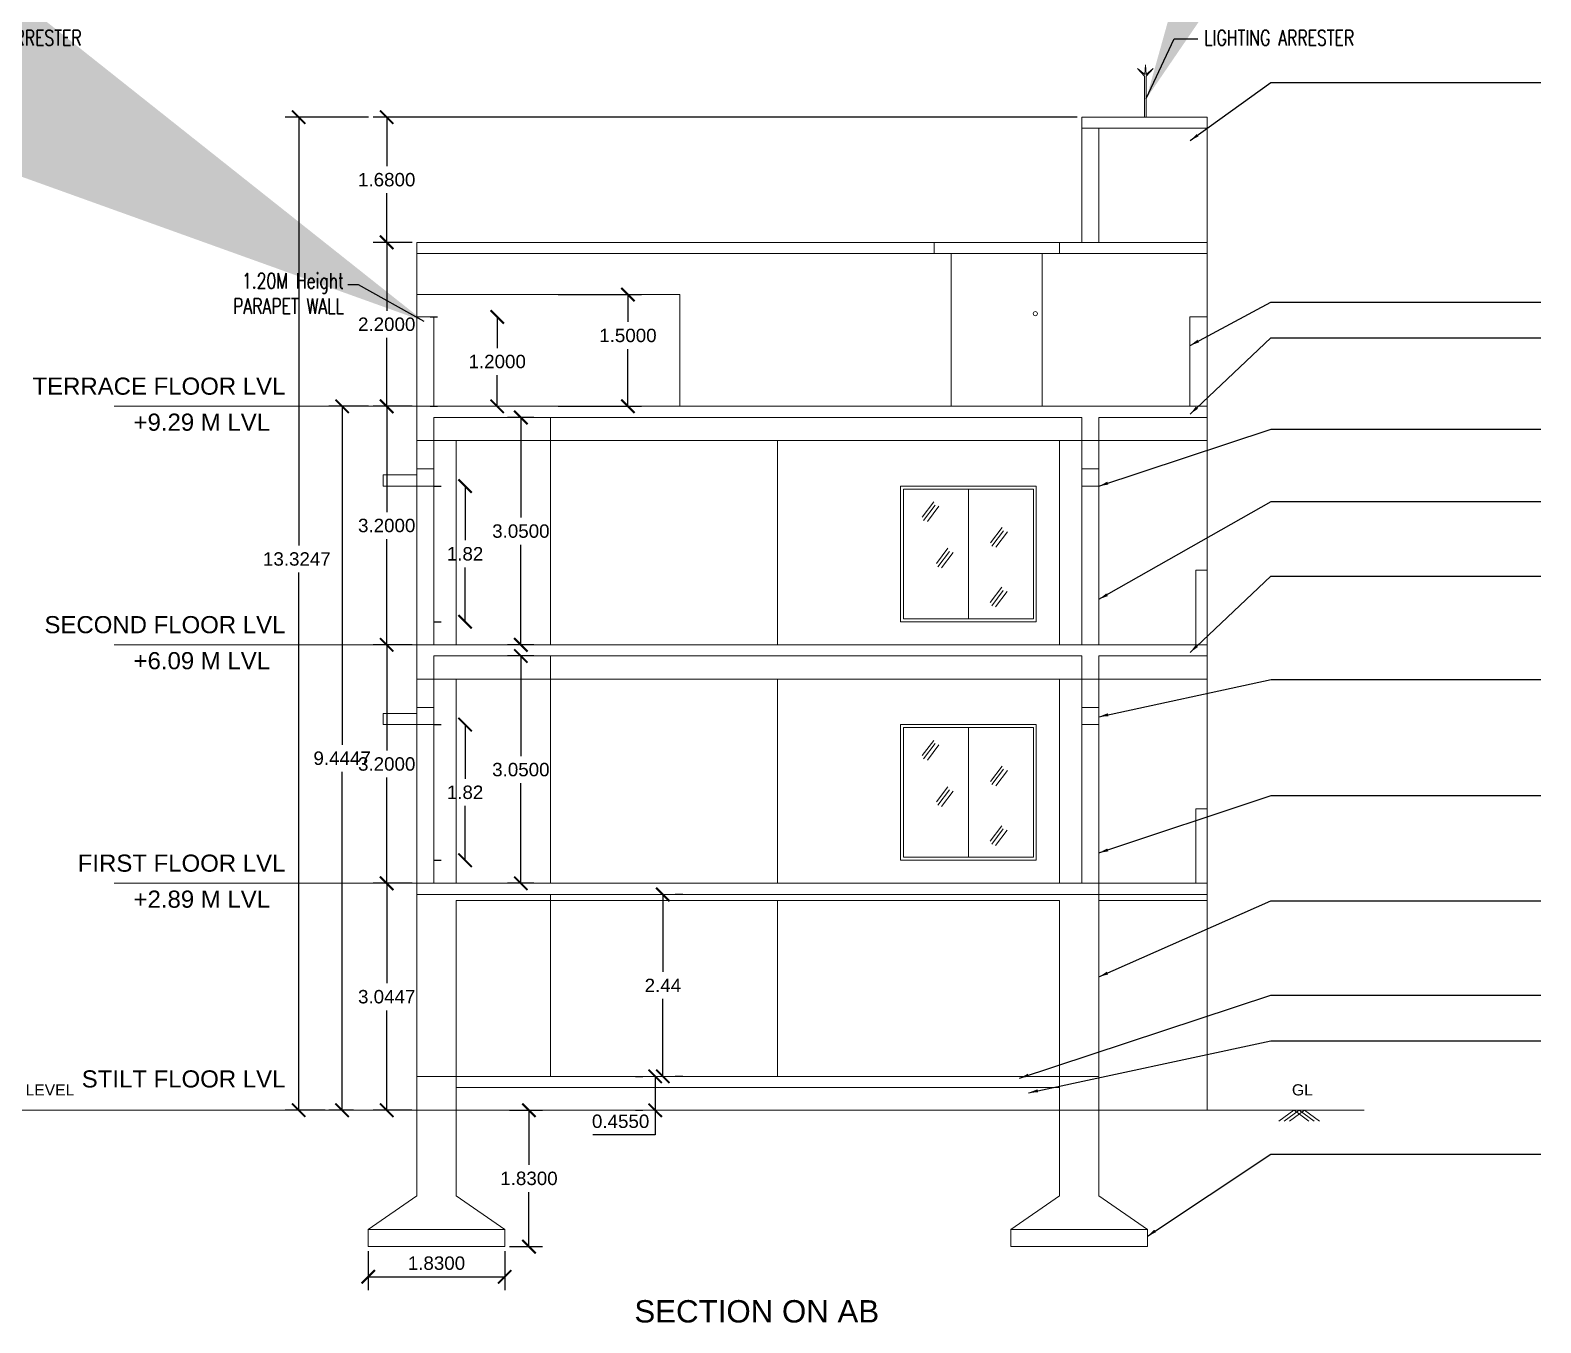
# Model space of a CAD drawing. Header units: metres. Extents: x -1559787 to -1559491, y 43492 to 43648.
# Drawn here: x -1559667.13 to -1559646.87, y 43531.28 to 43548.62 of the extents above; entities that cross this region are included whole.
import ezdxf

# ---------------------------------------------------------------- set-up
doc = ezdxf.new("R2010")
doc.units = ezdxf.units.M
doc.header["$LTSCALE"] = 750
doc.header["$MEASUREMENT"] = 0
doc.header["$PDMODE"] = 35
doc.header["$PDSIZE"] = 50
for name, pattern in [('Dashed', [0.75, 0.5, -0.25]), ('DOT2', [0.125, 0, -0.125]), ('HIDDEN', [0.375, 0.25, -0.125]), ('PHANTOM2', [1.25, 0.625, -0.125, 0.125, -0.125, 0.125, -0.125])]:
    doc.linetypes.add(name, pattern=pattern)
doc.layers.get('0').update_dxf_attribs({"lineweight": 5})
doc.layers.get('Defpoints').update_dxf_attribs({"lineweight": 0})
for name, color, linetype, lineweight in [('AR_DIM WRK', 3, 'Continuous', 13), ('AR_ELEV 6', 1, 'Continuous', 9), ('BLK_1_FLR_0__STILT_HEIGHT', 201, 'Continuous', 5), ('BLK_1_FLR_1_ROOM_1_LIGHT_VENTILATION_1', 2, 'Continuous', 5), ('BLK_1_FLR_2_ROOM_1_LIGHT_VENTILATION_1', 2, 'Continuous', 5), ('ED', 30, 'Continuous', 0), ('HATCH2', 8, 'Continuous', 5), ('LVL', 3, 'Continuous', 9), ('TEXT', 2, 'Continuous', 20), ('wall', 7, 'Continuous', 30)]:
    doc.layers.add(name, color=color, linetype=linetype, lineweight=lineweight)
for name, color, linetype in [('BLK_1_FLR_1_REGULAR_ROOM_1', 2, 'Continuous'), ('BLK_1_FLR_2_REGULAR_ROOM_1', 2, 'Continuous'), ('BLK_1_HT_OF_BLDG', 5, 'Continuous'), ('BLK_1_PARAPET_HT', 233, 'Continuous'), ('BLK_1_PLINTH_HEIGHT', 7, 'Continuous'), ('BLK_1_ROOF_WATER_TA1NK_HT', 235, 'Continuous')]:
    doc.layers.add(name, color=color, linetype=linetype)
doc.styles.add('RS1', font='romans.shx', dxfattribs={"width": 0.75})
doc.styles.get("Standard").update_dxf_attribs({"font": 'arial.ttf'})
doc.styles.add('style4', font='BOOKOS.TTF', dxfattribs={"height": 300})
doc.dimstyles.new('Aec_Arch_I$7', dxfattribs={"dimtxt": 0.2, "dimasz": 0.125, "dimexe": 0.125, "dimexo": 0.125, "dimgap": 0.0625, "dimtad": 0, "dimzin": 3, "dimdsep": 46, "dimtxsty": 'Standard', "dimcen": 0.09375, "dimdle": 0.125, "dimadec": 0, "dimazin": 0, "dimtfac": 0.75, "dimtofl": 0, "dimtmove": 2, "dimatfit": 3, "dimfxl": 0, "dimfrac": 1, "dimtolj": 1, "dimtzin": 0, "dimarcsym": 0})
doc.dimstyles.new('DIM-100', dxfattribs={"dimtxt": 200, "dimasz": 100, "dimexe": 25, "dimexo": 25, "dimgap": 35, "dimtad": 1, "dimdec": 0, "dimrnd": 5, "dimzin": 0, "dimdsep": 46, "dimtxsty": 'RS1', "dimblk": 'ARCHTICK', "dimcen": 100, "dimdle": 25, "dimclrd": 8, "dimclre": 8, "dimclrt": 4, "dimadec": 0, "dimazin": 0, "dimtfac": 0.5, "dimtdec": 0, "dimtmove": 1, "dimatfit": 0, "dimfxl": 0, "dimfrac": 1, "dimtolj": 1, "dimtzin": 0, "dimarcsym": 0})
doc.dimstyles.get("Standard").update_dxf_attribs({"dimtxt": 0.18, "dimasz": 0.18, "dimexe": 0.18, "dimexo": 0.0625, "dimgap": 0.09, "dimtad": 1, "dimtih": 1, "dimtoh": 1, "dimdec": 4, "dimzin": 0, "dimdsep": 46, "dimtxsty": 'Standard', "dimblk": 'ARCHTICK', "dimcen": 0.09, "dimadec": 0, "dimazin": 0, "dimtfac": 1, "dimtdec": 4, "dimtofl": 0, "dimtmove": 0, "dimatfit": 3, "dimldrblk": 'ARCHTICK', "dimfxl": 0, "dimtolj": 1, "dimtzin": 0, "dimarcsym": 0})

# ---------------------------------------------------------------- blocks, each defined once
blk = doc.blocks.new('_ArchTick')
at = {"color": 0, "linetype": 'ByBlock', "const_width": 0.15}
blk.add_lwpolyline([(-0.5, -0.5), (0.5, 0.5)], dxfattribs=at)
blk = doc.blocks.new('*D181')
at = {"layer": 'Defpoints', "color": 0}
for p in [(-1559661.948136996, 43537.17354754653), (-1559662.348847094, 43534.12888310804), (-1559661.948136996, 43534.12888310804)]:
    blk.add_point(p, dxfattribs=at)
at = {"layer": 'ED', "color": 0, "lineweight": -2}
for p, q in [((-1559662.010636996, 43537.17354754653), (-1559662.528847094, 43537.17354754653)), ((-1559662.348847094, 43537.17354754653), (-1559662.348847094, 43535.83317985662)), ((-1559662.348847094, 43534.12888310804), (-1559662.348847094, 43535.46925079796)), ((-1559662.010636996, 43534.12888310804), (-1559662.528847094, 43534.12888310804))]:
    blk.add_line(p, q, dxfattribs=at)
at = {"layer": 'ED', "color": 0, "lineweight": -2, "xscale": 0.18, "yscale": 0.18, "zscale": 0.18}
for p, rotation in [((-1559662.348847094, 43537.17354754653), 90), ((-1559662.348847094, 43534.12888310804), 270)]:
    blk.add_blockref('_ArchTick', p, dxfattribs=dict(at, rotation=rotation))
at = {"layer": 'ED', "color": 0, "insert": (-1559662.348847094, 43535.65121532703), "char_height": 0.18, "attachment_point": 5}
blk.add_mtext('\\A1;3.0447', dxfattribs=at)
blk = doc.blocks.new('*D182')
at = {"layer": 'Defpoints', "color": 0}
for p in [(-1559662.348847094, 43540.37354754654), (-1559661.946545557, 43540.37354754654), (-1559661.946545557, 43537.17354754653)]:
    blk.add_point(p, dxfattribs=at)
at = {"layer": 'ED', "color": 0, "lineweight": -2}
for p, q in [((-1559662.009045557, 43540.37354754654), (-1559662.528847094, 43540.37354754654)), ((-1559662.348847094, 43540.37354754654), (-1559662.348847094, 43538.95551207587)), ((-1559662.348847094, 43537.17354754653), (-1559662.348847094, 43538.5915830172)), ((-1559662.009045557, 43537.17354754653), (-1559662.528847094, 43537.17354754653))]:
    blk.add_line(p, q, dxfattribs=at)
at = {"layer": 'ED', "color": 0, "lineweight": -2, "xscale": 0.18, "yscale": 0.18, "zscale": 0.18}
for p, rotation in [((-1559662.348847094, 43540.37354754654), 90), ((-1559662.348847094, 43537.17354754653), 270)]:
    blk.add_blockref('_ArchTick', p, dxfattribs=dict(at, rotation=rotation))
at = {"layer": 'ED', "color": 0, "insert": (-1559662.348847094, 43538.77354754629), "char_height": 0.18, "attachment_point": 5}
blk.add_mtext('\\A1;3.2000', dxfattribs=at)
blk = doc.blocks.new('*D183')
at = {"layer": 'BLK_1_HT_OF_BLDG', "color": 0, "lineweight": -2}
for p, q in [((-1559662.591347094, 43543.57354754655), (-1559663.126589429, 43543.57354754655)), ((-1559662.946589429, 43543.57354754655), (-1559662.946589429, 43539.03311846509)), ((-1559662.946589429, 43534.12888310804), (-1559662.946589429, 43538.66931218949)), ((-1559662.793684877, 43534.12888310804), (-1559663.126589429, 43534.12888310804))]:
    blk.add_line(p, q, dxfattribs=at)
at = {"layer": 'Defpoints', "color": 0}
for p in [(-1559662.946589429, 43543.57354754655), (-1559662.528847094, 43543.57354754655), (-1559662.731184877, 43534.12888310804)]:
    blk.add_point(p, dxfattribs=at)
at = {"layer": 'BLK_1_HT_OF_BLDG', "color": 0, "lineweight": -2, "xscale": 0.18, "yscale": 0.18, "zscale": 0.18}
for p, rotation in [((-1559662.946589429, 43543.57354754655), 90), ((-1559662.946589429, 43534.12888310804), 270)]:
    blk.add_blockref('_ArchTick', p, dxfattribs=dict(at, rotation=rotation))
at = {"layer": 'BLK_1_HT_OF_BLDG', "color": 0, "insert": (-1559662.946589429, 43538.85121532703), "char_height": 0.18, "attachment_point": 5}
blk.add_mtext('\\A1;9.4447', dxfattribs=at)
blk = doc.blocks.new('*D184')
at = {"layer": 'Defpoints', "color": 0}
for p in [(-1559663.529420442, 43547.45354754654), (-1559662.528847094, 43547.45354754654), (-1559663.11016993, 43534.12888310804)]:
    blk.add_point(p, dxfattribs=at)
at = {"layer": 'ED', "color": 0, "lineweight": -2}
for p, q in [((-1559662.591347094, 43547.45354754654), (-1559663.709420442, 43547.45354754654)), ((-1559663.529420442, 43547.45354754654), (-1559663.529420442, 43541.70622575336)), ((-1559663.529420442, 43534.12888310804), (-1559663.529420442, 43541.34229669472)), ((-1559663.17266993, 43534.12888310804), (-1559663.709420442, 43534.12888310804))]:
    blk.add_line(p, q, dxfattribs=at)
at = {"layer": 'ED', "color": 0, "lineweight": -2, "xscale": 0.18, "yscale": 0.18, "zscale": 0.18}
for p, rotation in [((-1559663.529420442, 43547.45354754654), 90), ((-1559663.529420442, 43534.12888310804), 270)]:
    blk.add_blockref('_ArchTick', p, dxfattribs=dict(at, rotation=rotation))
at = {"layer": 'ED', "color": 0, "insert": (-1559663.553586347, 43541.5242612238), "char_height": 0.18, "attachment_point": 5}
blk.add_mtext('\\A1;13.3247', dxfattribs=at)
blk = doc.blocks.new('*D185')
at = {"layer": 'Defpoints', "color": 0}
for p in [(-1559662.348847094, 43543.57354754655), (-1559661.946545557, 43543.57354754655), (-1559661.946545557, 43540.37354754654)]:
    blk.add_point(p, dxfattribs=at)
at = {"layer": 'ED', "color": 0, "lineweight": -2}
for p, q in [((-1559662.009045557, 43543.57354754655), (-1559662.528847094, 43543.57354754655)), ((-1559662.348847094, 43543.57354754655), (-1559662.348847094, 43542.15551207587)), ((-1559662.348847094, 43540.37354754654), (-1559662.348847094, 43541.79158301721)), ((-1559662.009045557, 43540.37354754654), (-1559662.528847094, 43540.37354754654))]:
    blk.add_line(p, q, dxfattribs=at)
at = {"layer": 'ED', "color": 0, "lineweight": -2, "xscale": 0.18, "yscale": 0.18, "zscale": 0.18}
for p, rotation in [((-1559662.348847094, 43543.57354754655), 90), ((-1559662.348847094, 43540.37354754654), 270)]:
    blk.add_blockref('_ArchTick', p, dxfattribs=dict(at, rotation=rotation))
at = {"layer": 'ED', "color": 0, "insert": (-1559662.348847094, 43541.97354754629), "char_height": 0.18, "attachment_point": 5}
blk.add_mtext('\\A1;3.2000', dxfattribs=at)
blk = doc.blocks.new('*D186')
at = {"layer": 'Defpoints', "color": 0}
for p in [(-1559662.348847094, 43545.77354754654), (-1559661.946545557, 43545.77354754654), (-1559661.946545557, 43543.57354754655)]:
    blk.add_point(p, dxfattribs=at)
at = {"layer": 'ED', "color": 0, "lineweight": -2}
for p, q in [((-1559662.009045557, 43545.77354754654), (-1559662.528847094, 43545.77354754654)), ((-1559662.348847094, 43545.77354754654), (-1559662.348847094, 43544.85545068433)), ((-1559662.348847094, 43543.57354754655), (-1559662.348847094, 43544.49164440874)), ((-1559662.009045557, 43543.57354754655), (-1559662.528847094, 43543.57354754655))]:
    blk.add_line(p, q, dxfattribs=at)
at = {"layer": 'ED', "color": 0, "lineweight": -2, "xscale": 0.18, "yscale": 0.18, "zscale": 0.18}
for p, rotation in [((-1559662.348847094, 43545.77354754654), 90), ((-1559662.348847094, 43543.57354754655), 270)]:
    blk.add_blockref('_ArchTick', p, dxfattribs=dict(at, rotation=rotation))
at = {"layer": 'ED', "color": 0, "insert": (-1559662.348847094, 43544.67354754629), "char_height": 0.18, "attachment_point": 5}
blk.add_mtext('\\A1;2.2000', dxfattribs=at)
blk = doc.blocks.new('*D187')
at = {"layer": 'Defpoints', "color": 0}
for p in [(-1559662.348847094, 43547.45354754654), (-1559653.026545557, 43547.45354754654), (-1559661.946545557, 43545.77354754654)]:
    blk.add_point(p, dxfattribs=at)
at = {"layer": 'ED', "color": 0, "lineweight": -2}
for p, q in [((-1559653.089045557, 43547.45354754654), (-1559662.528847094, 43547.45354754654)), ((-1559662.348847094, 43547.45354754654), (-1559662.348847094, 43546.79545068433)), ((-1559662.348847094, 43545.77354754654), (-1559662.348847094, 43546.43164440875)), ((-1559662.009045557, 43545.77354754654), (-1559662.528847094, 43545.77354754654))]:
    blk.add_line(p, q, dxfattribs=at)
at = {"layer": 'ED', "color": 0, "lineweight": -2, "xscale": 0.18, "yscale": 0.18, "zscale": 0.18}
for p, rotation in [((-1559662.348847094, 43547.45354754654), 90), ((-1559662.348847094, 43545.77354754654), 270)]:
    blk.add_blockref('_ArchTick', p, dxfattribs=dict(at, rotation=rotation))
at = {"layer": 'ED', "color": 0, "insert": (-1559662.348847094, 43546.61354754629), "char_height": 0.18, "attachment_point": 5}
blk.add_mtext('\\A1;1.6800', dxfattribs=at)
blk = doc.blocks.new('*D188')
at = {"layer": 'BLK_1_ROOF_WATER_TA1NK_HT', "color": 0, "lineweight": -2}
for p, q in [((-1559660.051319509, 43545.07354754654), (-1559658.933704757, 43545.07354754654)), ((-1559659.113704757, 43545.07354754654), (-1559659.113704757, 43544.70545068433)), ((-1559659.113704757, 43543.57354754655), (-1559659.113704757, 43544.34164440875)), ((-1559660.051319509, 43543.57354754655), (-1559658.933704757, 43543.57354754655))]:
    blk.add_line(p, q, dxfattribs=at)
at = {"layer": 'Defpoints', "color": 0}
for p in [(-1559660.113819509, 43545.07354754654), (-1559659.113704757, 43545.07354754654), (-1559660.113819509, 43543.57354754655)]:
    blk.add_point(p, dxfattribs=at)
at = {"layer": 'BLK_1_ROOF_WATER_TA1NK_HT', "color": 0, "lineweight": -2, "xscale": 0.18, "yscale": 0.18, "zscale": 0.18}
for p, rotation in [((-1559659.113704757, 43545.07354754654), 90), ((-1559659.113704757, 43543.57354754655), 270)]:
    blk.add_blockref('_ArchTick', p, dxfattribs=dict(at, rotation=rotation))
at = {"layer": 'BLK_1_ROOF_WATER_TA1NK_HT', "color": 0, "insert": (-1559659.113704757, 43544.52354754629), "char_height": 0.18, "attachment_point": 5}
blk.add_mtext('\\A1;1.5000', dxfattribs=at)
blk = doc.blocks.new('*D189')
at = {"layer": 'BLK_1_FLR_1_REGULAR_ROOM_1', "color": 0, "lineweight": -2}
for p, q in [((-1559660.373701389, 43540.22354754653), (-1559660.729497968, 43540.22354754653)), ((-1559660.549497968, 43540.22354754653), (-1559660.549497968, 43538.88051207587)), ((-1559660.549497968, 43537.17354754653), (-1559660.549497968, 43538.51658301721)), ((-1559660.373701389, 43537.17354754653), (-1559660.729497968, 43537.17354754653))]:
    blk.add_line(p, q, dxfattribs=at)
at = {"layer": 'Defpoints', "color": 0}
for p in [(-1559660.311201389, 43540.22354754653), (-1559660.549497968, 43537.17354754653), (-1559660.311201389, 43537.17354754653)]:
    blk.add_point(p, dxfattribs=at)
at = {"layer": 'BLK_1_FLR_1_REGULAR_ROOM_1', "color": 0, "lineweight": -2, "xscale": 0.18, "yscale": 0.18, "zscale": 0.18}
for p, rotation in [((-1559660.549497968, 43540.22354754653), 90), ((-1559660.549497968, 43537.17354754653), 270)]:
    blk.add_blockref('_ArchTick', p, dxfattribs=dict(at, rotation=rotation))
at = {"layer": 'BLK_1_FLR_1_REGULAR_ROOM_1', "color": 0, "insert": (-1559660.549497968, 43538.69854754628), "char_height": 0.18, "attachment_point": 5}
blk.add_mtext('\\A1;3.0500', dxfattribs=at)
blk = doc.blocks.new('*D190')
at = {"layer": 'BLK_1_FLR_2_REGULAR_ROOM_1', "color": 0, "lineweight": -2}
for p, q in [((-1559660.373701389, 43543.42354754653), (-1559660.729497968, 43543.42354754653)), ((-1559660.549497968, 43543.42354754653), (-1559660.549497968, 43542.08051207587)), ((-1559660.549497968, 43540.37354754654), (-1559660.549497968, 43541.7165830172)), ((-1559660.373701389, 43540.37354754654), (-1559660.729497968, 43540.37354754654))]:
    blk.add_line(p, q, dxfattribs=at)
at = {"layer": 'Defpoints', "color": 0}
for p in [(-1559660.311201389, 43543.42354754653), (-1559660.549497968, 43540.37354754654), (-1559660.311201389, 43540.37354754654)]:
    blk.add_point(p, dxfattribs=at)
at = {"layer": 'BLK_1_FLR_2_REGULAR_ROOM_1', "color": 0, "lineweight": -2, "xscale": 0.18, "yscale": 0.18, "zscale": 0.18}
for p, rotation in [((-1559660.549497968, 43543.42354754653), 90), ((-1559660.549497968, 43540.37354754654), 270)]:
    blk.add_blockref('_ArchTick', p, dxfattribs=dict(at, rotation=rotation))
at = {"layer": 'BLK_1_FLR_2_REGULAR_ROOM_1', "color": 0, "insert": (-1559660.549497968, 43541.89854754626), "char_height": 0.18, "attachment_point": 5}
blk.add_mtext('\\A1;3.0500', dxfattribs=at)
blk = doc.blocks.new('*D191')
at = {"layer": 'BLK_1_PARAPET_HT', "color": 0, "linetype": 'DOT2', "lineweight": -2}
for p, q in [((-1559661.766697647, 43544.77354754654), (-1559660.686824681, 43544.77354754654)), ((-1559661.766697647, 43543.57354754655), (-1559660.686824681, 43543.57354754655))]:
    blk.add_line(p, q, dxfattribs=at)
at = {"layer": 'BLK_1_PARAPET_HT', "color": 0, "linetype": 'PHANTOM2', "lineweight": -2}
for p, q in [((-1559660.866824681, 43544.77354754654), (-1559660.866824681, 43544.35545068431)), ((-1559660.866824681, 43543.57354754655), (-1559660.866824681, 43543.99164440875))]:
    blk.add_line(p, q, dxfattribs=at)
at = {"layer": 'Defpoints', "color": 0}
for p in [(-1559661.829197647, 43544.77354754654), (-1559660.866824681, 43544.77354754654), (-1559661.829197647, 43543.57354754655)]:
    blk.add_point(p, dxfattribs=at)
at = {"layer": 'BLK_1_PARAPET_HT', "color": 0, "lineweight": -2, "xscale": 0.18, "yscale": 0.18, "zscale": 0.18}
for p, rotation in [((-1559660.866824681, 43544.77354754654), 90), ((-1559660.866824681, 43543.57354754655), 270)]:
    blk.add_blockref('_ArchTick', p, dxfattribs=dict(at, rotation=rotation))
at = {"layer": 'BLK_1_PARAPET_HT', "color": 0, "insert": (-1559660.866824681, 43544.17354754628), "char_height": 0.18, "attachment_point": 5}
blk.add_mtext('\\A1;1.2000', dxfattribs=at)
blk = doc.blocks.new('*D192')
at = {"layer": 'Defpoints', "color": 0}
for p in [(-1559662.596545557, 43532.29854754655), (-1559660.766545557, 43532.29854754655), (-1559660.766545557, 43531.89421752785)]:
    blk.add_point(p, dxfattribs=at)
at = {"layer": 'ED', "color": 0, "lineweight": -2}
for p, q in [((-1559662.596545557, 43532.23604754655), (-1559662.596545557, 43531.71421752785)), ((-1559660.766545557, 43532.23604754655), (-1559660.766545557, 43531.71421752785)), ((-1559662.596545557, 43531.89421752785), (-1559660.766545557, 43531.89421752785))]:
    blk.add_line(p, q, dxfattribs=at)
at = {"layer": 'ED', "color": 0, "lineweight": -2, "xscale": 0.18, "yscale": 0.18, "zscale": 0.18, "rotation": 180}
blk.add_blockref('_ArchTick', (-1559662.596545557, 43531.89421752785), dxfattribs=at)
at = {"layer": 'ED', "color": 0, "lineweight": -2, "xscale": 0.18, "yscale": 0.18, "zscale": 0.18}
blk.add_blockref('_ArchTick', (-1559660.766545557, 43531.89421752785), dxfattribs=at)
at = {"layer": 'ED', "color": 0, "insert": (-1559661.681545557, 43532.07618205717), "char_height": 0.18, "attachment_point": 5}
blk.add_mtext('\\A1;1.8300', dxfattribs=at)
blk = doc.blocks.new('*D193')
at = {"layer": 'Defpoints', "color": 0}
for p in [(-1559660.766545557, 43534.12854754655), (-1559660.440817705, 43534.12854754655), (-1559660.766545557, 43532.29854754655)]:
    blk.add_point(p, dxfattribs=at)
at = {"layer": 'ED', "color": 0, "lineweight": -2}
for p, q in [((-1559660.704045557, 43534.12854754655), (-1559660.260817706, 43534.12854754655)), ((-1559660.440817705, 43534.12854754655), (-1559660.440817705, 43533.39551207588)), ((-1559660.440817705, 43532.29854754655), (-1559660.440817705, 43533.03158301722)), ((-1559660.704045557, 43532.29854754655), (-1559660.260817706, 43532.29854754655))]:
    blk.add_line(p, q, dxfattribs=at)
at = {"layer": 'ED', "color": 0, "lineweight": -2, "xscale": 0.18, "yscale": 0.18, "zscale": 0.18}
for p, rotation in [((-1559660.440817705, 43534.12854754655), 90), ((-1559660.440817705, 43532.29854754655), 270)]:
    blk.add_blockref('_ArchTick', p, dxfattribs=dict(at, rotation=rotation))
at = {"layer": 'ED', "color": 0, "insert": (-1559660.440817705, 43533.21354754627), "char_height": 0.18, "attachment_point": 5}
blk.add_mtext('\\A1;1.8300', dxfattribs=at)
blk = doc.blocks.new('*D195')
at = {"layer": 'BLK_1_PLINTH_HEIGHT', "color": 0, "linetype": 'DOT2', "lineweight": -2}
for p, q in [((-1559659.012159406, 43534.58354754654), (-1559658.568395238, 43534.58354754654)), ((-1559659.012159406, 43534.12854754655), (-1559658.568395238, 43534.12854754655))]:
    blk.add_line(p, q, dxfattribs=at)
at = {"layer": 'BLK_1_PLINTH_HEIGHT', "color": 0, "linetype": 'PHANTOM2', "lineweight": -2}
for p, q in [((-1559658.748395238, 43534.58354754654), (-1559658.748395238, 43534.12854754655)), ((-1559658.748395238, 43534.12854754655), (-1559658.748395238, 43533.79777674722)), ((-1559658.748395238, 43533.79777674722), (-1559659.585039167, 43533.79777674722))]:
    blk.add_line(p, q, dxfattribs=at)
at = {"layer": 'Defpoints', "color": 0}
for p in [(-1559659.074659406, 43534.58354754654), (-1559659.074659406, 43534.12854754655), (-1559658.748395238, 43534.12854754655)]:
    blk.add_point(p, dxfattribs=at)
at = {"layer": 'BLK_1_PLINTH_HEIGHT', "color": 0, "lineweight": -2, "xscale": 0.18, "yscale": 0.18, "zscale": 0.18}
for p, rotation in [((-1559658.748395238, 43534.58354754654), 90), ((-1559658.748395238, 43534.12854754655), 270)]:
    blk.add_blockref('_ArchTick', p, dxfattribs=dict(at, rotation=rotation))
at = {"layer": 'BLK_1_PLINTH_HEIGHT', "color": 0, "insert": (-1559659.211717202, 43533.97967988475), "char_height": 0.18, "attachment_point": 5}
blk.add_mtext('\\A1;0.4550', dxfattribs=at)
blk = doc.blocks.new('*D236')
at = {"layer": 'BLK_1_FLR_1_ROOM_1_LIGHT_VENTILATION_1', "color": 0, "linetype": 'DOT2', "lineweight": -2}
for p, q in [((-1559661.719323474, 43539.30354754654), (-1559661.117944646, 43539.30354754654)), ((-1559661.719323474, 43537.48354754653), (-1559661.117944646, 43537.48354754653))]:
    blk.add_line(p, q, dxfattribs=at)
at = {"layer": 'BLK_1_FLR_1_ROOM_1_LIGHT_VENTILATION_1', "color": 0, "linetype": 'PHANTOM2', "lineweight": -2}
for p, q in [((-1559661.297944646, 43539.30354754654), (-1559661.297944646, 43538.57545068433)), ((-1559661.297944646, 43537.48354754653), (-1559661.297944646, 43538.21164440875))]:
    blk.add_line(p, q, dxfattribs=at)
at = {"layer": 'Defpoints', "color": 0}
for p in [(-1559661.781823474, 43539.30354754654), (-1559661.781823474, 43537.48354754653), (-1559661.297944646, 43537.48354754653)]:
    blk.add_point(p, dxfattribs=at)
at = {"layer": 'BLK_1_FLR_1_ROOM_1_LIGHT_VENTILATION_1', "color": 0, "lineweight": -2, "xscale": 0.18, "yscale": 0.18, "zscale": 0.18}
for p, rotation in [((-1559661.297944646, 43539.30354754654), 90), ((-1559661.297944646, 43537.48354754653), 270)]:
    blk.add_blockref('_ArchTick', p, dxfattribs=dict(at, rotation=rotation))
at = {"layer": 'BLK_1_FLR_1_ROOM_1_LIGHT_VENTILATION_1', "color": 0, "insert": (-1559661.297944646, 43538.39354754629), "char_height": 0.18, "attachment_point": 5}
blk.add_mtext('\\A1;1.82', dxfattribs=at)
blk = doc.blocks.new('*D237')
at = {"layer": 'BLK_1_FLR_2_ROOM_1_LIGHT_VENTILATION_1', "color": 0, "linetype": 'DOT2', "lineweight": -2}
for p, q in [((-1559661.719323474, 43542.50354754655), (-1559661.117944646, 43542.50354754655)), ((-1559661.719323474, 43540.68354754653), (-1559661.117944646, 43540.68354754653))]:
    blk.add_line(p, q, dxfattribs=at)
at = {"layer": 'BLK_1_FLR_2_ROOM_1_LIGHT_VENTILATION_1', "color": 0, "linetype": 'PHANTOM2', "lineweight": -2}
for p, q in [((-1559661.297944646, 43542.50354754655), (-1559661.297944646, 43541.77545068433)), ((-1559661.297944646, 43540.68354754653), (-1559661.297944646, 43541.41164440876))]:
    blk.add_line(p, q, dxfattribs=at)
at = {"layer": 'Defpoints', "color": 0}
for p in [(-1559661.781823474, 43542.50354754655), (-1559661.781823474, 43540.68354754653), (-1559661.297944646, 43540.68354754653)]:
    blk.add_point(p, dxfattribs=at)
at = {"layer": 'BLK_1_FLR_2_ROOM_1_LIGHT_VENTILATION_1', "color": 0, "lineweight": -2, "xscale": 0.18, "yscale": 0.18, "zscale": 0.18}
for p, rotation in [((-1559661.297944646, 43542.50354754655), 90), ((-1559661.297944646, 43540.68354754653), 270)]:
    blk.add_blockref('_ArchTick', p, dxfattribs=dict(at, rotation=rotation))
at = {"layer": 'BLK_1_FLR_2_ROOM_1_LIGHT_VENTILATION_1', "color": 0, "insert": (-1559661.297944646, 43541.5935475463), "char_height": 0.18, "attachment_point": 5}
blk.add_mtext('\\A1;1.82', dxfattribs=at)
blk = doc.blocks.new('*D238')
at = {"layer": 'BLK_1_FLR_0__STILT_HEIGHT', "color": 0, "linetype": 'DOT2', "lineweight": -2}
for p, q in [((-1559658.378995709, 43537.02354754655), (-1559658.825018148, 43537.02354754655)), ((-1559658.378995709, 43534.58354754654), (-1559658.825018148, 43534.58354754654))]:
    blk.add_line(p, q, dxfattribs=at)
at = {"layer": 'BLK_1_FLR_0__STILT_HEIGHT', "color": 0, "linetype": 'PHANTOM2', "lineweight": -2}
for p, q in [((-1559658.645018148, 43537.02354754655), (-1559658.645018148, 43535.98391589578)), ((-1559658.645018148, 43534.58354754654), (-1559658.645018148, 43535.62317919728))]:
    blk.add_line(p, q, dxfattribs=at)
at = {"layer": 'Defpoints', "color": 0}
for p in [(-1559658.316495709, 43537.02354754655), (-1559658.645018148, 43534.58354754654), (-1559658.316495709, 43534.58354754654)]:
    blk.add_point(p, dxfattribs=at)
at = {"layer": 'BLK_1_FLR_0__STILT_HEIGHT', "color": 0, "lineweight": -2, "xscale": 0.18, "yscale": 0.18, "zscale": 0.18}
for p, rotation in [((-1559658.645018148, 43537.02354754655), 90), ((-1559658.645018148, 43534.58354754654), 270)]:
    blk.add_blockref('_ArchTick', p, dxfattribs=dict(at, rotation=rotation))
at = {"layer": 'BLK_1_FLR_0__STILT_HEIGHT', "color": 0, "insert": (-1559658.645018148, 43535.80354754629), "char_height": 0.18, "attachment_point": 5}
blk.add_mtext('\\A1;2.44', dxfattribs=at)

msp = doc.modelspace()

# ---------------------------------------------------------------- linework, layer by layer
for p, q in [((-1559653.026545557, 43547.30354754654), (-1559653.026545557, 43547.45354754654)), ((-1559653.026545557, 43547.45354754654), (-1559651.346545557, 43547.45354754654)), ((-1559651.346545557, 43547.45354754654), (-1559651.346545557, 43547.30354754654)), ((-1559651.346545557, 43547.30354754654), (-1559653.026545557, 43547.30354754654)), ((-1559653.026545557, 43545.77354754654), (-1559653.026545557, 43547.30354754654)), ((-1559652.796545557, 43547.30354754654), (-1559652.796545557, 43545.77354754654)), ((-1559651.346545557, 43545.77354754654), (-1559651.346545557, 43547.30354754654)), ((-1559661.946545557, 43534.12854754655), (-1559661.946545557, 43545.77354754654)), ((-1559661.946545557, 43545.77354754654), (-1559651.346545557, 43545.77354754654)), ((-1559661.946545557, 43545.62354754654), (-1559651.346545557, 43545.62354754654)), ((-1559655.006545556, 43545.62354754654), (-1559655.006545556, 43545.77354754654)), ((-1559654.776545556, 43543.57354754655), (-1559654.776545556, 43545.62354754654)), ((-1559654.776545556, 43545.62354754654), (-1559653.556545557, 43545.62354754654)), ((-1559653.556545557, 43545.62354754654), (-1559653.556545557, 43543.57354754655)), ((-1559653.326545556, 43545.62354754654), (-1559653.326545556, 43545.77354754654)), ((-1559651.346545557, 43534.12854754655), (-1559651.346545557, 43545.77354754654)), ((-1559658.416545557, 43545.07354754654), (-1559661.946545557, 43545.07354754654)), ((-1559658.416545557, 43543.57354754655), (-1559658.416545557, 43545.07354754654)), ((-1559661.716545557, 43544.77354754655), (-1559661.946545557, 43544.77354754655)), ((-1559661.716545557, 43543.57354754655), (-1559661.716545557, 43544.77354754655)), ((-1559651.346545557, 43544.77354754655), (-1559651.576545557, 43544.77354754655)), ((-1559651.576545557, 43544.77354754655), (-1559651.576545557, 43543.57354754655)), ((-1559661.946545557, 43543.57354754655), (-1559651.346545557, 43543.57354754655)), ((-1559661.716545557, 43540.37354754654), (-1559661.716545557, 43543.42354754654)), ((-1559661.716545557, 43543.42354754654), (-1559653.026545557, 43543.42354754654)), ((-1559653.026545557, 43540.37354754654), (-1559653.026545557, 43543.42354754654)), ((-1559652.796545557, 43540.37354754654), (-1559652.796545557, 43543.42354754654)), ((-1559652.796545557, 43543.42354754654), (-1559651.346545557, 43543.42354754654)), ((-1559661.946545557, 43543.11354754655), (-1559651.346545557, 43543.11354754655)), ((-1559661.416545557, 43540.37354754654), (-1559661.416545557, 43543.11354754655)), ((-1559657.106545557, 43540.37354754654), (-1559657.106545557, 43543.11354754655)), ((-1559653.326545556, 43540.37354754654), (-1559653.326545556, 43543.11354754655)), ((-1559662.396545557, 43542.50354754655), (-1559662.396545557, 43542.65354754654)), ((-1559662.396545557, 43542.65354754654), (-1559661.946545557, 43542.65354754654)), ((-1559661.946545557, 43542.73354754654), (-1559661.716545557, 43542.73354754654)), ((-1559653.026545557, 43542.73354754654), (-1559652.796545557, 43542.73354754654)), ((-1559661.946545557, 43542.50354754655), (-1559662.396545557, 43542.50354754655)), ((-1559661.946545557, 43542.50354754655), (-1559661.716545557, 43542.50354754655)), ((-1559654.546545557, 43542.46354754653), (-1559654.546545557, 43540.72354754655)), ((-1559653.026545557, 43542.50354754655), (-1559652.796545557, 43542.50354754655)), ((-1559655.167655199, 43542.08654853582), (-1559655.012162556, 43542.29167240676)), ((-1559655.148140891, 43542.04364037848), (-1559654.992648248, 43542.24876424943)), ((-1559655.097399896, 43542.02803692814), (-1559654.941907252, 43542.23316079906)), ((-1559654.250864566, 43541.74161646056), (-1559654.095371923, 43541.94674033148)), ((-1559654.231350259, 43541.69870830324), (-1559654.075857616, 43541.90383217416)), ((-1559654.180609263, 43541.68310485286), (-1559654.02511662, 43541.88822872377)), ((-1559654.976845275, 43541.46466453483), (-1559654.821352632, 43541.66978840576)), ((-1559654.957330968, 43541.42175637752), (-1559654.801838325, 43541.62688024844)), ((-1559654.906589972, 43541.40615292715), (-1559654.751097329, 43541.61127679805)), ((-1559651.346545557, 43541.37354754654), (-1559651.496545557, 43541.37354754654)), ((-1559651.496545557, 43541.37354754654), (-1559651.496545557, 43540.37354754654)), ((-1559651.346545557, 43540.37354754654), (-1559651.346545557, 43541.37354754654)), ((-1559654.254094033, 43540.94054575807), (-1559654.09860139, 43541.14566962902)), ((-1559654.234579725, 43540.89763760076), (-1559654.079087082, 43541.10276147168)), ((-1559654.18383873, 43540.88203415039), (-1559654.028346087, 43541.08715802132)), ((-1559661.946545557, 43540.37354754654), (-1559651.346545557, 43540.37354754654)), ((-1559661.716545557, 43537.17354754653), (-1559661.716545557, 43540.22354754655)), ((-1559661.716545557, 43540.22354754655), (-1559653.026545557, 43540.22354754655)), ((-1559653.026545557, 43537.17354754653), (-1559653.026545557, 43540.22354754655)), ((-1559652.796545557, 43534.12854754655), (-1559652.796545557, 43540.22354754655)), ((-1559652.796545557, 43540.22354754655), (-1559651.346545557, 43540.22354754655)), ((-1559661.946545557, 43539.91354754652), (-1559651.346545557, 43539.91354754652)), ((-1559661.416545557, 43537.17354754653), (-1559661.416545557, 43539.91354754652)), ((-1559657.106545557, 43537.17354754653), (-1559657.106545557, 43539.91354754652)), ((-1559653.326545556, 43537.17354754653), (-1559653.326545556, 43539.91354754652)), ((-1559661.946545557, 43539.53354754653), (-1559661.716545557, 43539.53354754653)), ((-1559653.026545557, 43539.53354754653), (-1559652.796545557, 43539.53354754653)), ((-1559662.396545557, 43539.30354754654), (-1559662.396545557, 43539.45354754653)), ((-1559662.396545557, 43539.45354754653), (-1559661.946545557, 43539.45354754653)), ((-1559661.946545557, 43539.30354754654), (-1559662.396545557, 43539.30354754654)), ((-1559661.946545557, 43539.30354754654), (-1559661.716545557, 43539.30354754654)), ((-1559654.546545557, 43539.26354754655), (-1559654.546545557, 43537.52354754655)), ((-1559653.026545557, 43539.30354754654), (-1559652.796545557, 43539.30354754654)), ((-1559655.167655199, 43538.88654853583), (-1559655.012162556, 43539.09167240676)), ((-1559655.148140891, 43538.84364037851), (-1559654.992648248, 43539.04876424943)), ((-1559655.097399896, 43538.82803692814), (-1559654.941907252, 43539.03316079906)), ((-1559654.250864566, 43538.54161646056), (-1559654.095371923, 43538.74674033148)), ((-1559654.231350259, 43538.49870830323), (-1559654.075857616, 43538.70383217417)), ((-1559654.180609263, 43538.48310485287), (-1559654.02511662, 43538.6882287238)), ((-1559654.976845275, 43538.26466453485), (-1559654.821352632, 43538.46978840577)), ((-1559654.957330968, 43538.22175637752), (-1559654.801838325, 43538.42688024845)), ((-1559654.906589972, 43538.20615292714), (-1559654.751097329, 43538.41127679808)), ((-1559651.346545557, 43538.17354754655), (-1559651.496545557, 43538.17354754655)), ((-1559651.496545557, 43538.17354754655), (-1559651.496545557, 43537.17354754653)), ((-1559651.346545557, 43537.17354754653), (-1559651.346545557, 43538.17354754655)), ((-1559654.254094033, 43537.74054575808), (-1559654.09860139, 43537.94566962902)), ((-1559654.234579725, 43537.69763760077), (-1559654.079087082, 43537.90276147169)), ((-1559654.18383873, 43537.68203415038), (-1559654.028346087, 43537.88715802132)), ((-1559661.946545557, 43537.17354754653), (-1559651.346545557, 43537.17354754653)), ((-1559661.946545557, 43537.02354754655), (-1559651.346545557, 43537.02354754655)), ((-1559661.416545557, 43534.58354754654), (-1559661.416545557, 43536.94354754654)), ((-1559661.416545557, 43536.94354754654), (-1559653.326545556, 43536.94354754654)), ((-1559657.106545557, 43534.58354754654), (-1559657.106545557, 43536.94354754654)), ((-1559653.326545556, 43534.58354754654), (-1559653.326545556, 43536.94354754654)), ((-1559652.796545557, 43536.94354754654), (-1559651.346545557, 43536.94354754654)), ((-1559661.946545557, 43534.58354754654), (-1559652.796545557, 43534.58354754654)), ((-1559661.416545557, 43534.43354754655), (-1559653.326545556, 43534.43354754655)), ((-1559681.350277061, 43534.12854754655), (-1559666.306967411, 43534.12854754655)), ((-1559668.864145166, 43534.12854754655), (-1559649.240017473, 43534.12854754655)), ((-1559650.181792649, 43534.12854754655), (-1559650.382567524, 43533.98252278681)), ((-1559650.110582723, 43534.12854754655), (-1559650.311357598, 43533.98252278681)), ((-1559650.040555129, 43534.12854754655), (-1559650.241330003, 43533.98252278681)), ((-1559650.180610318, 43534.12854754655), (-1559649.979835443, 43533.98252278681)), ((-1559650.110582723, 43534.12854754655), (-1559649.909807848, 43533.98252278681)), ((-1559650.039372797, 43534.12854754655), (-1559649.838597922, 43533.98252278681))]:
    msp.add_line(p, q)
at = {"linetype": 'HIDDEN'}
for p, q in [((-1559661.416545557, 43534.58354754654), (-1559661.416545557, 43532.97854754655)), ((-1559653.326545556, 43534.58354754654), (-1559653.326545556, 43532.97854754655)), ((-1559661.946545557, 43534.12854754655), (-1559661.946545557, 43532.97854754655)), ((-1559652.796545557, 43534.12854754655), (-1559652.796545557, 43532.97854754655)), ((-1559662.596545557, 43532.52854754654), (-1559661.946545557, 43532.97854754655)), ((-1559660.766545557, 43532.52854754654), (-1559661.416545557, 43532.97854754655)), ((-1559653.976545557, 43532.52854754654), (-1559653.326545556, 43532.97854754655)), ((-1559652.146545557, 43532.52854754654), (-1559652.796545557, 43532.97854754655)), ((-1559662.596545557, 43532.52854754654), (-1559660.766545557, 43532.52854754654)), ((-1559662.596545557, 43532.29854754655), (-1559662.596545557, 43532.52854754654)), ((-1559660.766545557, 43532.29854754655), (-1559660.766545557, 43532.52854754654)), ((-1559652.146545557, 43532.52854754654), (-1559653.976545557, 43532.52854754654)), ((-1559653.976545557, 43532.29854754655), (-1559653.976545557, 43532.52854754654)), ((-1559652.146545557, 43532.29854754655), (-1559652.146545557, 43532.52854754654)), ((-1559662.596545557, 43532.29854754655), (-1559660.766545557, 43532.29854754655)), ((-1559652.146545557, 43532.29854754655), (-1559653.976545557, 43532.29854754655))]:
    msp.add_line(p, q, dxfattribs=at)
for points in [[(-1559655.456545557, 43540.68354754653), (-1559653.636545556, 43540.68354754653), (-1559653.636545556, 43542.50354754655), (-1559655.456545557, 43542.50354754655)], [(-1559655.416545556, 43540.72354754655), (-1559653.676545557, 43540.72354754655), (-1559653.676545557, 43542.46354754653), (-1559655.416545556, 43542.46354754653)], [(-1559655.456545557, 43537.48354754653), (-1559653.636545556, 43537.48354754653), (-1559653.636545556, 43539.30354754654), (-1559655.456545557, 43539.30354754654)], [(-1559655.416545556, 43537.52354754655), (-1559653.676545557, 43537.52354754655), (-1559653.676545557, 43539.26354754655), (-1559655.416545556, 43539.26354754655)]]:
    msp.add_lwpolyline(points, close=True)
msp.add_circle((-1559653.650402769, 43544.81722408038), 0.0276650186833649)
at = {"layer": 'AR_DIM WRK'}
for p, q in [((-1559652.186545557, 43548.00240845431), (-1559652.278823522, 43548.1060834413)), ((-1559652.183026451, 43548.0255213709), (-1559652.278823522, 43548.1060834413)), ((-1559652.174045557, 43548.15354754649), (-1559652.183026451, 43548.0255213709)), ((-1559652.174045557, 43548.15354754649), (-1559652.165064663, 43548.0255213709)), ((-1559652.165064663, 43548.0255213709), (-1559652.069267593, 43548.1060834413)), ((-1559652.161545557, 43548.00240845431), (-1559652.069267593, 43548.1060834413)), ((-1559652.186545557, 43547.45354754654), (-1559652.186545557, 43548.00240845431)), ((-1559652.161545557, 43547.45354754654), (-1559652.161545557, 43548.00240845431))]:
    msp.add_line(p, q, dxfattribs=at)
at = {"layer": 'AR_ELEV 6'}
for p, q in [((-1559660.1516429, 43543.42354754654), (-1559660.1516429, 43540.37354754654)), ((-1559660.1516429, 43540.22354754655), (-1559660.1516429, 43537.17354754653)), ((-1559660.1516429, 43537.02354754655), (-1559660.1516429, 43534.58354754654))]:
    msp.add_line(p, q, dxfattribs=at)
at = {"layer": 'LVL', "linetype": 'HIDDEN'}
for p, q in [((-1559661.677723761, 43543.57354754655), (-1559666.00440791, 43543.57354754655)), ((-1559661.677723761, 43540.37354754654), (-1559666.00440791, 43540.37354754654)), ((-1559661.677723761, 43537.17354754653), (-1559666.00440791, 43537.17354754653)), ((-1559661.677723761, 43534.12854754656), (-1559666.00440791, 43534.12854754656))]:
    msp.add_line(p, q, dxfattribs=at)

# ---------------------------------------------------------------- texts
for s, height, p in [('GROUND LEVEL', 0.15, (-1559668.180939986, 43534.32726986268)), ('GL', 0.15, (-1559650.208332862, 43534.32726986268)), ('SECTION ON AB', 0.3, (-1559659.02705461, 43531.28103318183))]:
    msp.add_text(s, height=height).set_placement(p)
at = {"layer": 'TEXT', "linetype": 'ByBlock', "char_height": 0.23, "width": 59.23607344240276, "attachment_point": 3, "style": 'style4'}
for s, insert in [('{\\fArial|b0|i0|c0|p34;TERRACE FLOOR LVL}', (-1559663.707356474, 43543.95907974782)), ('{\\fArial|b0|i0|c0|p34;      +9.29 M LVL}', (-1559663.912950379, 43543.47595650338)), ('{\\fArial|b0|i0|c0|p34;SECOND FLOOR LVL}', (-1559663.707356474, 43540.75907974782)), ('{\\fArial|b0|i0|c0|p34;      +6.09 M LVL}', (-1559663.912950379, 43540.27595650338)), ('{\\fArial|b0|i0|c0|p34;FIRST FLOOR LVL}', (-1559663.707356474, 43537.55907974781)), ('{\\fArial|b0|i0|c0|p34;      +2.89 M LVL}', (-1559663.912950379, 43537.07595650337)), ('{\\fArial|b0|i0|c0|p34;STILT FLOOR LVL}', (-1559663.707356474, 43534.66407974783))]:
    msp.add_mtext(s, dxfattribs=dict(at, insert=insert))
at = {"layer": 'wall', "color": 4, "char_height": 0.2044444444444445, "style": 'RS1'}
for s, insert, width, attachment_point in [('\\A1;LIGHTING ARRESTER ', (-1559668.451039101, 43548.62010050331), 4.107822409360379, 1), ('\\A1;LIGHTING ARRESTER ', (-1559651.384089164, 43548.62010050331), 4.107822409360379, 1), ('\\A1;1.20M Height PARAPET WALL', (-1559662.922703831, 43545.35998136055), 2.28119988123112, 3)]:
    msp.add_mtext(s, dxfattribs=dict(at, insert=insert, width=width, attachment_point=attachment_point))

# ---------------------------------------------------------------- dimensions: what is measured, and where the dimension line sits
at = {"layer": 'BLK_1_FLR_0__STILT_HEIGHT'}
dim = msp.add_linear_dim(base=(-1559658.645018148, 43534.58354754654), p1=(-1559658.316495709, 43537.02354754655), p2=(-1559658.316495709, 43534.58354754654), angle=90, dimstyle='Standard', override={"dimdec": 2, "dimtdec": 2, "dimfxl": 0, "dimarcsym": 2}, dxfattribs=at)
dim.commit()
dim.dimension.update_dxf_attribs({"geometry": '*D238', "text_midpoint": (-1559658.645018148, 43535.80354754629)})
at = {"layer": 'BLK_1_FLR_1_REGULAR_ROOM_1', "color": 2}
dim = msp.add_linear_dim(base=(-1559660.549497968, 43537.17354754653), p1=(-1559660.311201389, 43540.22354754653), p2=(-1559660.311201389, 43537.17354754653), angle=90, dimstyle='Standard', dxfattribs=at)
dim.commit()
dim.dimension.update_dxf_attribs({"geometry": '*D189', "text_midpoint": (-1559660.549497968, 43538.69854754628)})
at = {"layer": 'BLK_1_FLR_1_ROOM_1_LIGHT_VENTILATION_1', "color": 232}
dim = msp.add_linear_dim(base=(-1559661.297944646, 43537.48354754653), p1=(-1559661.781823474, 43539.30354754654), p2=(-1559661.781823474, 43537.48354754653), angle=90, dimstyle='Standard', override={"dimdec": 2, "dimtdec": 2, "dimfxl": 0, "dimarcsym": 2}, dxfattribs=at)
dim.commit()
dim.dimension.update_dxf_attribs({"geometry": '*D236', "text_midpoint": (-1559661.297944646, 43538.39354754629)})
at = {"layer": 'BLK_1_FLR_2_REGULAR_ROOM_1', "color": 2}
dim = msp.add_linear_dim(base=(-1559660.549497968, 43540.37354754654), p1=(-1559660.311201389, 43543.42354754653), p2=(-1559660.311201389, 43540.37354754654), angle=90, dimstyle='Standard', dxfattribs=at)
dim.commit()
dim.dimension.update_dxf_attribs({"geometry": '*D190', "text_midpoint": (-1559660.549497968, 43541.89854754626)})
at = {"layer": 'BLK_1_FLR_2_ROOM_1_LIGHT_VENTILATION_1', "color": 232}
dim = msp.add_linear_dim(base=(-1559661.297944646, 43540.68354754653), p1=(-1559661.781823474, 43542.50354754655), p2=(-1559661.781823474, 43540.68354754653), angle=90, dimstyle='Standard', override={"dimdec": 2, "dimtdec": 2, "dimfxl": 0, "dimarcsym": 2}, dxfattribs=at)
dim.commit()
dim.dimension.update_dxf_attribs({"geometry": '*D237', "text_midpoint": (-1559661.297944646, 43541.5935475463)})
at = {"layer": 'BLK_1_HT_OF_BLDG'}
dim = msp.add_linear_dim(base=(-1559662.946589429, 43543.57354754655), p1=(-1559662.731184877, 43534.12888310804), p2=(-1559662.528847094, 43543.57354754655), angle=90, dimstyle='Standard', dxfattribs=at)
dim.commit()
dim.dimension.update_dxf_attribs({"geometry": '*D183', "text_midpoint": (-1559662.946589429, 43538.85121532703)})
at = {"layer": 'BLK_1_PARAPET_HT'}
dim = msp.add_linear_dim(base=(-1559660.866824681, 43544.77354754654), p1=(-1559661.829197647, 43543.57354754655), p2=(-1559661.829197647, 43544.77354754654), angle=90, dimstyle='Standard', override={"dimfxl": 0, "dimarcsym": 2}, dxfattribs=at)
dim.commit()
dim.dimension.update_dxf_attribs({"geometry": '*D191', "text_midpoint": (-1559660.866824681, 43544.17354754628)})
at = {"layer": 'BLK_1_PLINTH_HEIGHT'}
dim = msp.add_linear_dim(base=(-1559658.748395238, 43534.12854754655), p1=(-1559659.074659406, 43534.58354754654), p2=(-1559659.074659406, 43534.12854754655), angle=90, dimstyle='Standard', override={"dimfxl": 0, "dimarcsym": 2}, dxfattribs=at)
dim.commit()
dim.dimension.update_dxf_attribs({"geometry": '*D195', "text_midpoint": (-1559659.211717202, 43533.79777674696), "dimtype": 160})
at = {"layer": 'BLK_1_ROOF_WATER_TA1NK_HT'}
dim = msp.add_linear_dim(base=(-1559659.113704757, 43545.07354754654), p1=(-1559660.113819509, 43543.57354754655), p2=(-1559660.113819509, 43545.07354754654), angle=90, dimstyle='Standard', dxfattribs=at)
dim.commit()
dim.dimension.update_dxf_attribs({"geometry": '*D188', "text_midpoint": (-1559659.113704757, 43544.52354754629), "dimtype": 160})
at = {"layer": 'ED'}
dim = msp.add_linear_dim(base=(-1559663.529420442, 43547.45354754654), p1=(-1559663.11016993, 43534.12888310804), p2=(-1559662.528847094, 43547.45354754654), angle=90, dimstyle='Standard', override={"dimtmove": 1, "dimfxl": 5}, dxfattribs=at)
dim.commit()
dim.dimension.update_dxf_attribs({"geometry": '*D184', "text_midpoint": (-1559663.553586347, 43541.5242612238), "dimtype": 160})
for base, p1, p2, angle, picture, middle in [((-1559662.348847094, 43547.45354754654), (-1559661.946545557, 43545.77354754654), (-1559653.026545557, 43547.45354754654), 270, '*D187', (-1559662.348847094, 43546.61354754629)), ((-1559660.440817705, 43534.12854754655), (-1559660.766545557, 43532.29854754655), (-1559660.766545557, 43534.12854754655), 90, '*D193', (-1559660.440817705, 43533.21354754627))]:
    dim = msp.add_linear_dim(base=base, p1=p1, p2=p2, angle=angle, dimstyle='Standard', override={"dimtmove": 1, "dimfxl": 5}, dxfattribs=at)
    dim.commit()
    dim.dimension.update_dxf_attribs({"geometry": picture, "text_midpoint": middle})
for p1, p2, distance, picture, middle in [((-1559661.946545557, 43543.57354754655), (-1559661.946545557, 43545.77354754654), 0.4023015371058136, '*D186', (-1559662.348847094, 43544.67354754629)), ((-1559661.946545557, 43540.37354754654), (-1559661.946545557, 43543.57354754655), 0.4023015371058136, '*D185', (-1559662.348847094, 43541.97354754629)), ((-1559661.946545557, 43537.17354754653), (-1559661.946545557, 43540.37354754654), 0.4023015371058137, '*D182', (-1559662.348847094, 43538.77354754629)), ((-1559661.948136996, 43537.17354754653), (-1559661.948136996, 43534.12888310804), -0.40071009797975415, '*D181', (-1559662.348847094, 43535.65121532703))]:
    dim = msp.add_aligned_dim(p1=p1, p2=p2, distance=distance, dimstyle='Standard', override={"dimtmove": 1, "dimfxl": 5}, dxfattribs=at)
    dim.commit()
    dim.dimension.update_dxf_attribs({"geometry": picture, "text_midpoint": middle})
dim = msp.add_linear_dim(base=(-1559660.766545557, 43531.89421752785), p1=(-1559662.596545557, 43532.29854754655), p2=(-1559660.766545557, 43532.29854754655), dimstyle='Standard', override={"dimtmove": 1, "dimfxl": 5}, dxfattribs=at)
dim.commit()
dim.dimension.update_dxf_attribs({"geometry": '*D192', "text_midpoint": (-1559661.681545557, 43532.07618205717)})

# ---------------------------------------------------------------- leaders
at = {"linetype": 'Dashed'}
for points in [[(-1559651.574401681, 43547.13848657748), (-1559650.493314181, 43547.9200886133), (-1559646.87113107, 43547.9200886133)], [(-1559651.574401681, 43544.38986720904), (-1559650.493314181, 43544.97146924485), (-1559646.87113107, 43544.97146924485)], [(-1559651.574401681, 43543.46873231094), (-1559650.493314181, 43544.49033434674), (-1559646.87113107, 43544.49033434674)], [(-1559652.796545557, 43542.50354754655), (-1559650.488832478, 43543.26552963617), (-1559646.87113107, 43543.26552963617)], [(-1559652.796545557, 43540.98397929245), (-1559650.488832478, 43542.29525429246), (-1559646.87113107, 43542.29525429246)], [(-1559651.574401681, 43540.2721990922), (-1559650.493314181, 43541.29380112801), (-1559646.87113107, 43541.29380112801)], [(-1559652.796545557, 43539.40887741757), (-1559650.488832478, 43539.90813258888), (-1559646.87113107, 43539.90813258888)], [(-1559652.796545557, 43537.58217370436), (-1559650.488832478, 43538.34991891977), (-1559646.87113107, 43538.34991891977)], [(-1559652.796545557, 43535.91855599833), (-1559650.493314181, 43536.94015803412), (-1559646.87113107, 43536.94015803412)], [(-1559653.862514492, 43534.55918867404), (-1559650.493314181, 43535.67424637712), (-1559646.87113107, 43535.67424637712)], [(-1559653.739787026, 43534.36336102324), (-1559650.493314181, 43535.0617806406), (-1559646.87113107, 43535.0617806406)], [(-1559652.146545557, 43532.43995856857), (-1559650.491914181, 43533.5404986147), (-1559646.87113107, 43533.5404986147)]]:
    msp.add_leader(points, dimstyle='Aec_Arch_I$7', override={"dimgap": 0.0625, "dimtad": 0}, dxfattribs=at)
at = {"layer": 'AR_DIM WRK'}
msp.add_leader([(-1559652.161545557, 43547.70235143003), (-1559651.788207118, 43548.504025288), (-1559651.472790283, 43548.504025288)], dimstyle='DIM-100', override={"dimgap": 35, "dimtad": 0}, dxfattribs=at)
at = {"layer": 'HATCH2'}
msp.add_leader([(-1559661.847468506, 43544.71363933397), (-1559662.725763, 43545.2027133127), (-1559662.869470282, 43545.2027133127)], dimstyle='DIM-100', override={"dimgap": 35, "dimtad": 0}, dxfattribs=at)

doc.saveas('drawing.dxf')
